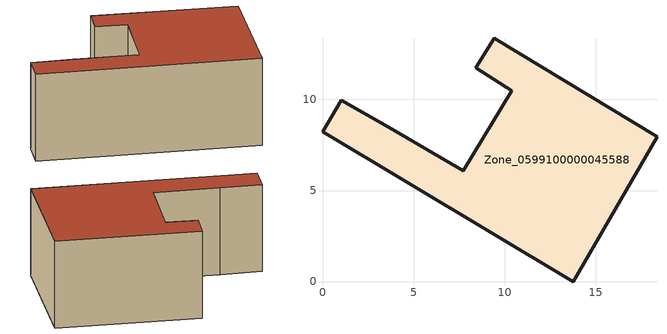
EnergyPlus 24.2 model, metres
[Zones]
Zone_0599100000045588
 floor ground (C_G): 9.44,13.35 18.37,7.95 13.76,0 0,8.22 1.03,9.97 3.62,8.48 7.73,6.08 10.39,10.49 8.43,11.73 z0
 wall outside (C_F): 18.37,7.95 9.44,13.35 8.43,11.73 10.39,10.49 7.73,6.08 3.62,8.48 1.03,9.97 0,8.22 13.76,0 18.37,7.95 z0:6.61
 roof outside (C_R): 0,8.22 13.76,0 18.37,7.95 9.44,13.35 8.43,11.73 10.39,10.49 7.73,6.08 3.62,8.48 1.03,9.97 z6.61
[BUILDING]
Pand.0599100000045588: North Axis=0; Terrain=City; Loads Convergence Tolerance Value=0.04; Temperature Convergence Tolerance Value=0.4; Solar Distribution=FullExterior; Maximum Number of Warmup Days=25; Minimum Number of Warmup Days=1
[Site:Location]
Rotterdam.The.Hague.AP_ZH_NLD Design_Conditions: Latitude=51.96; Longitude=4.45; Time Zone=1; Elevation=-4.5
[SITE:GROUNDTEMPERATURE:BUILDINGSURFACE]
18, 18, 18, 18, 18, 18, 18, 18, 18, 18, 18, 18
[MATERIAL] Thermal Absorptance=0.9; Solar Absorptance=0.7; Visible Absorptance=0.7
Name | Roughness | Thickness | Conductivity | Density | Specific Heat
G.TI.1946 | MediumSmooth | 0.15 | 1 | 540 | 1210
F.TI.1946 | Rough | 0.3 | 0.857143 | 1920 | 840
R.TI.1946 | MediumRough | 0.2 | 0.1 | 1500 | 1000
[CONSTRUCTION]
C_G: G.TI.1946
C_F: F.TI.1946
C_R: R.TI.1946
[ZONE]
Zone_0599100000045588: Type=1; Multiplier=1; Ceiling Height=Autocalculate; Volume=Autocalculate; Floor Area=autocalculate; Part of Total Floor Area=Yes
[ZONEINFILTRATION:DESIGNFLOWRATE]
Infil_Zone_0599100000045588: Zone or ZoneList or Space or SpaceList=Zone_0599100000045588; Schedule=AlwaysOn; Design Flow Rate Calculation Method=Flow/Area; Flow Rate per Floor Area=0.003; Constant Term Coefficient=1; Temperature Term Coefficient=0; Velocity Term Coefficient=0; Velocity Squared Term Coefficient=0
[HVACTEMPLATE:ZONE:IDEALLOADSAIRSYSTEM]
Zone_0599100000045588: Maximum Heating Supply Air Temperature=50; Minimum Cooling Supply Air Temperature=13; Maximum Heating Supply Air Humidity Ratio=0.0156; Minimum Cooling Supply Air Humidity Ratio=0.0077; Heating Limit=NoLimit; Cooling Limit=NoLimit; Dehumidification Control Type=ConstantSensibleHeatRatio; Cooling Sensible Heat Ratio=0.7; Dehumidification Setpoint=60; Humidification Control Type=None; Humidification Setpoint=30; Outdoor Air Method=None; Outdoor Air Flow Rate per Person=0.00944; Outdoor Air Flow Rate per Zone Floor Area=0; Outdoor Air Flow Rate per Zone=0; Demand Controlled Ventilation Type=None; Outdoor Air Economizer Type=NoEconomizer; Heat Recovery Type=None; Sensible Heat Recovery Effectiveness=0.7; Latent Heat Recovery Effectiveness=0.65
[ZONECONTROL:THERMOSTAT]
ThermostatControl_Zone_0599100000045588: Zone or ZoneList=Zone_0599100000045588; Control Type Schedule=DualSetpointControlType; Control 1=Thermostat_Zone_0599100000045588; Temperature Difference Between Cutout And Setpoint=0
[THERMOSTATSETPOINT:DUALSETPOINT]
Thermostat_Zone_0599100000045588: Heating Setpoint Temperature Schedule=HeatingSetpoint_Zone_0599100000045588; Cooling Setpoint Temperature Schedule=CoolingSetpoint_Zone_0599100000045588
[SCHEDULE:COMPACT]
HeatingSetpoint_Zone_0599100000045588: Through: 12/31, For: AllDays, Until: 24:00, 21
CoolingSetpoint_Zone_0599100000045588: Through: 12/31, For: AllDays, Until: 24:00, 24
DualSetpointControlType: Through: 12/31, For: AllDays, Until: 24:00, 4
AlwaysOn: Through: 12/31, For: AllDays, Until: 24:00, 1
